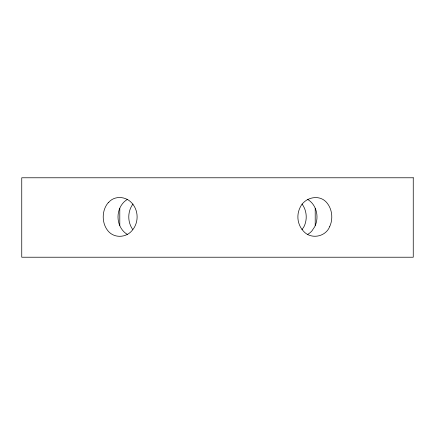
<?xml version="1.0" encoding="UTF-8"?>
<svg xmlns="http://www.w3.org/2000/svg" width="435" height="435" viewBox="0 0 435 435"><rect width="100%" height="100%" fill="white"/><g stroke="black" fill="none" stroke-linecap="round" stroke-linejoin="round"><path stroke-width="0.65" d="M301.993 229.675L303.956 226.717A19.575 16.954 90 0 0 302.015 204.02M315.212 208.452L315.212 225.406M119.788 208.452L119.788 225.406M132.621 229.348A19.575 16.954 90 0 1 132.985 204.02M307.398 199.295A19.575 16.954 -90 0 1 314.722 226.717L312.031 230.773A19.575 16.954 -90 0 1 307.398 234.563M127.602 234.563A19.575 16.954 90 0 1 118.005 216.929A19.575 16.954 90 0 1 127.602 199.295M329.643 226.717C325.413 237.26 310.329 239.739 303.13 230.773A19.51 17.77 -90 0 1 300.275 207.142C305.011 197.099 319.899 193.738 327.104 203.085A19.51 15.861 -90 0 1 329.648 226.722M108.745 202.291L107.896 203.085A19.521 15.867 90 0 0 107.896 230.773C113.845 238.326 125.802 237.983 131.87 230.773A19.521 17.781 -90 0 0 131.876 203.085C126.112 196.343 114.753 195.31 108.745 202.291M413.25 177.779L21.75 177.779L21.75 257.221L413.25 257.221L413.25 177.779"/></g></svg>
